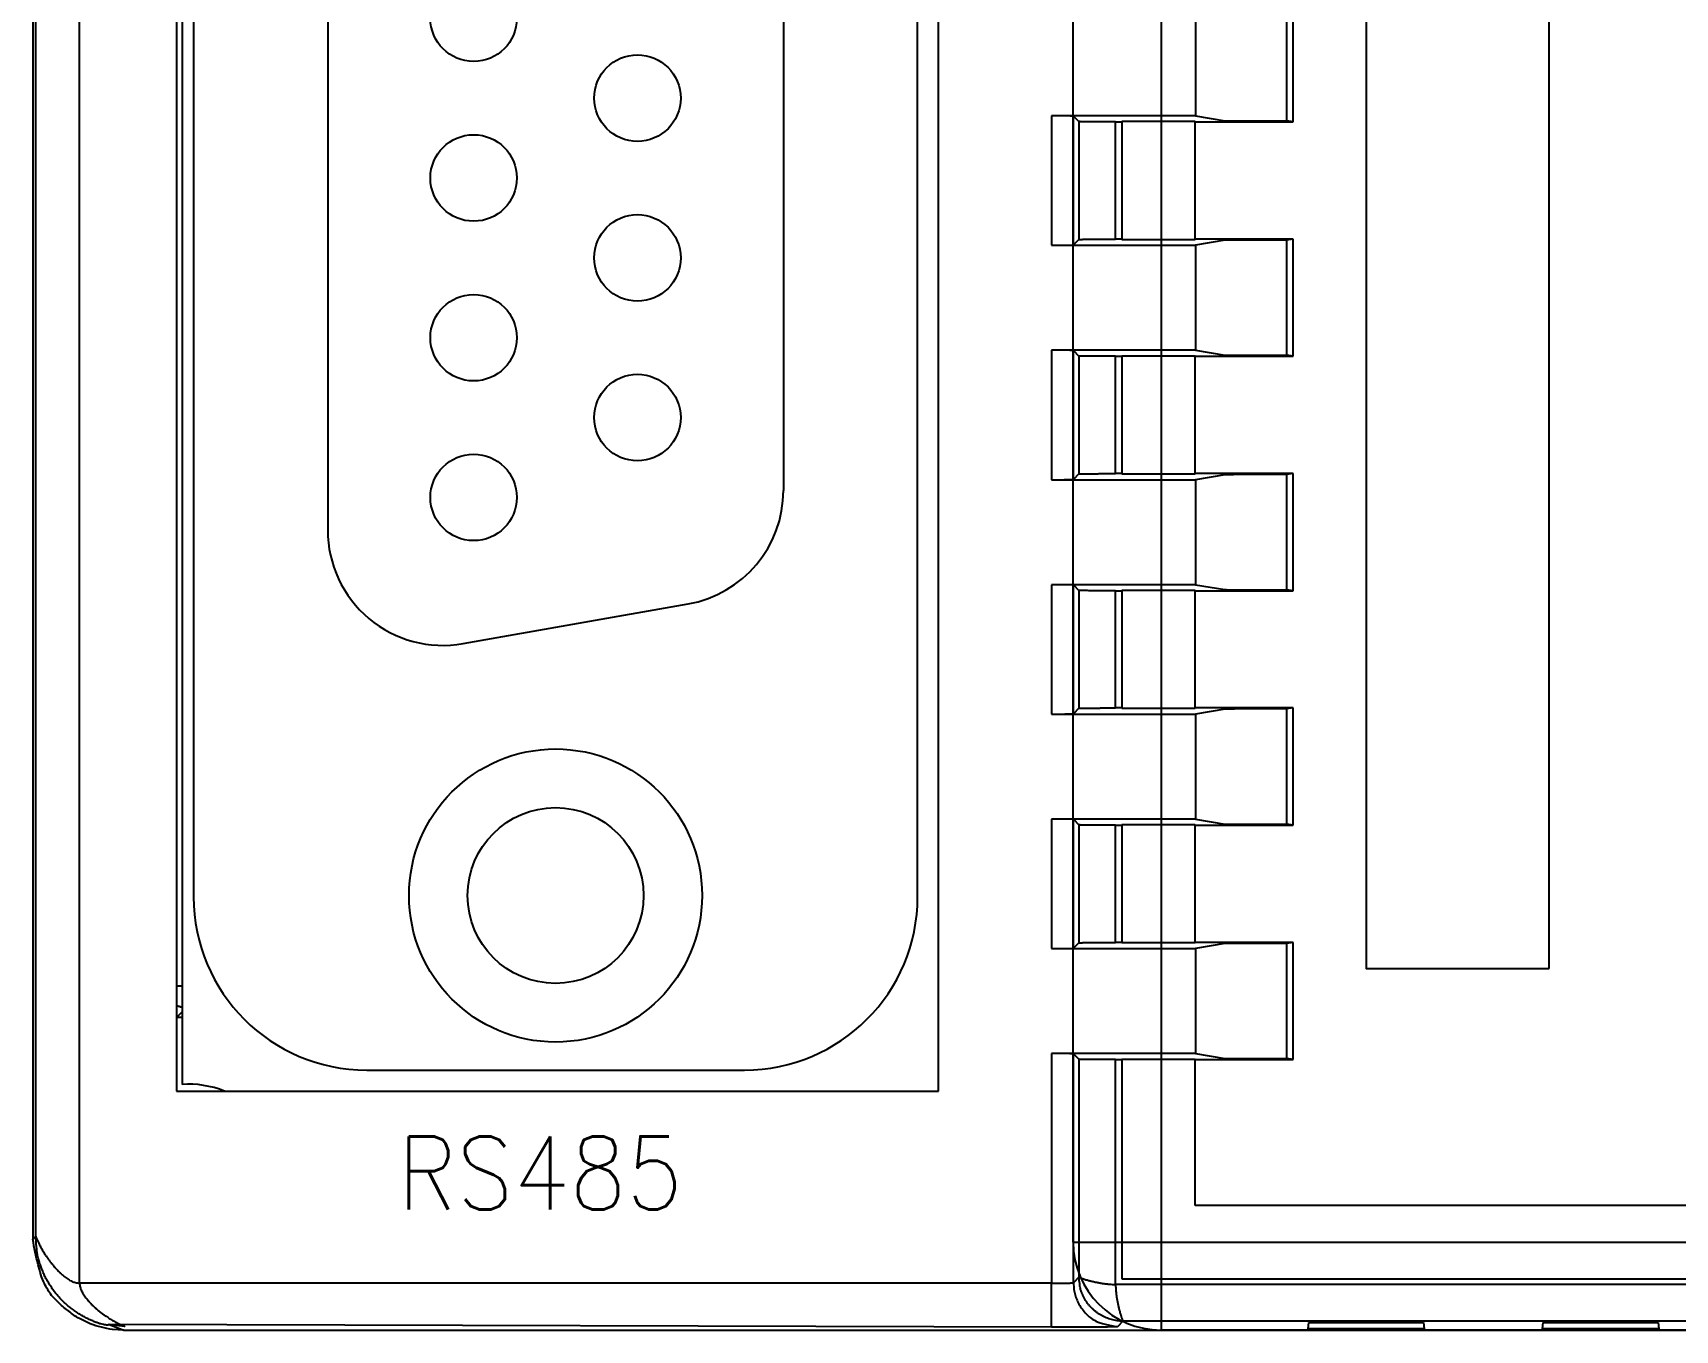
# Model space of a CAD drawing. Header units: inches. Extents: x -4 to 280, y -9 to 35.
# Drawn here: x 34.978 to 36.099, y 12.146 to 13.031 of the extents above; entities that cross this region are included whole.
import ezdxf

# ---------------------------------------------------------------- set-up
doc = ezdxf.new("R2010")
doc.units = ezdxf.units.IN
doc.header["$LTSCALE"] = 0.5
doc.header["$MEASUREMENT"] = 0
for name, color, linetype in [('cpue05', 7, 'Continuous'), ('DATABC', 5, 'Continuous'), ('DATASM', 7, 'Continuous'), ('PS-COVER', 177, 'Continuous')]:
    doc.layers.add(name, color=color, linetype=linetype)
doc.styles.add('RomanS', font='romans.shx', dxfattribs={"width": 0.85})

# ---------------------------------------------------------------- blocks, each defined once
blk = doc.blocks.new('IC200CPUE05')
at = {"layer": 'cpue05', "linetype": 'Continuous'}
for p, q in [((-8.0393, -1.1072), (-8.0393, -4.4827)), ((-8.0374, -4.4807), (-8.0374, -1.1296)), ((-8.0074, -4.5127), (-8.0074, -1.1296)), ((-7.9413, -2.8067), (-7.9413, -4.3817)), ((-7.4213, -4.3817), (-7.4213, -2.8067)), ((-7.9375, -2.8917), (-7.9375, -4.3771)), ((-7.9296, -2.9402), (-7.9296, -4.2491)), ((-7.4355, -4.2491), (-7.4355, -2.9402)), ((-7.8381, -3.1907), (-7.8381, -3.9987)), ((-7.5271, -3.2177), (-7.5271, -3.9716)), ((-7.1835, -3.7194), (-7.1835, -3.6408)), ((-7.1793, -3.7201), (-7.1793, -3.6401)), ((-7.2458, -3.6443), (-7.2458, -3.716)), ((-7.2458, -3.716), (-7.3442, -3.716)), ((-7.3442, -3.716), (-7.3442, -3.8043)), ((-7.3292, -3.7161), (-7.3254, -3.7199)), ((-7.3292, -3.8041), (-7.3292, -3.7161)), ((-7.3254, -3.7199), (-7.3254, -3.8003)), ((-7.3004, -3.7201), (-7.2962, -3.7201)), ((-7.3004, -3.8001), (-7.3004, -3.7201)), ((-7.2962, -3.7197), (-7.2462, -3.7197)), ((-7.2962, -3.7201), (-7.2962, -3.7197)), ((-7.2962, -3.7201), (-7.2962, -3.8001)), ((-7.2462, -3.7197), (-7.2462, -3.7201)), ((-7.2462, -3.7201), (-7.1793, -3.7201)), ((-7.2462, -3.8001), (-7.2462, -3.7201)), ((-7.2458, -3.716), (-7.2259, -3.7193)), ((-7.2109, -3.7194), (-7.1835, -3.7194)), ((-7.1793, -3.7201), (-7.1835, -3.7194)), ((-7.3442, -3.8043), (-7.2458, -3.8043)), ((-7.3254, -3.8003), (-7.3292, -3.8041)), ((-7.2962, -3.8001), (-7.3004, -3.8001)), ((-7.2962, -3.8005), (-7.2962, -3.8001)), ((-7.2462, -3.8005), (-7.2962, -3.8005)), ((-7.1793, -3.8001), (-7.2462, -3.8001)), ((-7.2462, -3.8001), (-7.2462, -3.8005)), ((-7.2259, -3.8009), (-7.2458, -3.8043)), ((-7.2458, -3.8043), (-7.2458, -3.876)), ((-7.1835, -3.8008), (-7.2109, -3.8008)), ((-7.1793, -3.8001), (-7.1835, -3.8008)), ((-7.1835, -3.8794), (-7.1835, -3.8008)), ((-7.1793, -3.8801), (-7.1793, -3.8001)), ((-7.2458, -3.876), (-7.3442, -3.876)), ((-7.3442, -3.876), (-7.3442, -3.9643)), ((-7.3292, -3.8761), (-7.3254, -3.8799)), ((-7.3292, -3.9641), (-7.3292, -3.8761)), ((-7.2458, -3.876), (-7.2259, -3.8793)), ((-7.3254, -3.8799), (-7.3254, -3.9603)), ((-7.3004, -3.8801), (-7.2962, -3.8801)), ((-7.3004, -3.9601), (-7.3004, -3.8801)), ((-7.2962, -3.8797), (-7.2462, -3.8797)), ((-7.2962, -3.8801), (-7.2962, -3.8797)), ((-7.2962, -3.8801), (-7.2962, -3.9601)), ((-7.2462, -3.8797), (-7.2462, -3.8801)), ((-7.2462, -3.8801), (-7.1793, -3.8801)), ((-7.2462, -3.9601), (-7.2462, -3.8801)), ((-7.2109, -3.8794), (-7.1835, -3.8794)), ((-7.1793, -3.8801), (-7.1835, -3.8794)), ((-7.3442, -3.9643), (-7.2458, -3.9643)), ((-7.3254, -3.9603), (-7.3292, -3.9641)), ((-7.2962, -3.9601), (-7.3004, -3.9601)), ((-7.2962, -3.9605), (-7.2962, -3.9601)), ((-7.2462, -3.9605), (-7.2962, -3.9605)), ((-7.1793, -3.9601), (-7.2462, -3.9601)), ((-7.2462, -3.9601), (-7.2462, -3.9605)), ((-7.2259, -3.9609), (-7.2458, -3.9643)), ((-7.2458, -3.9643), (-7.2458, -4.036)), ((-7.1835, -3.9608), (-7.2109, -3.9608)), ((-7.1793, -3.9601), (-7.1835, -3.9608)), ((-7.1835, -4.0394), (-7.1835, -3.9608)), ((-7.1793, -4.0401), (-7.1793, -3.9601)), ((-7.2458, -4.036), (-7.3442, -4.036)), ((-7.3442, -4.036), (-7.3442, -4.1243)), ((-7.3292, -4.0361), (-7.3254, -4.0399)), ((-7.3292, -4.1241), (-7.3292, -4.0361)), ((-7.3254, -4.0399), (-7.3254, -4.1203)), ((-7.3004, -4.0401), (-7.2962, -4.0401)), ((-7.3004, -4.1201), (-7.3004, -4.0401)), ((-7.2962, -4.0397), (-7.2462, -4.0397)), ((-7.2962, -4.0401), (-7.2962, -4.0397)), ((-7.2962, -4.0401), (-7.2962, -4.1201)), ((-7.2462, -4.0397), (-7.2462, -4.0401)), ((-7.2462, -4.0401), (-7.1793, -4.0401)), ((-7.2462, -4.1201), (-7.2462, -4.0401)), ((-7.2458, -4.036), (-7.2259, -4.0393)), ((-7.2109, -4.0394), (-7.1835, -4.0394)), ((-7.1793, -4.0401), (-7.1835, -4.0394)), ((-7.7457, -4.0762), (-7.5921, -4.0491)), ((-7.3442, -4.1243), (-7.2458, -4.1243)), ((-7.3254, -4.1203), (-7.3292, -4.1241)), ((-7.2962, -4.1201), (-7.3004, -4.1201)), ((-7.2962, -4.1205), (-7.2962, -4.1201)), ((-7.2462, -4.1205), (-7.2962, -4.1205)), ((-7.1793, -4.1201), (-7.2462, -4.1201)), ((-7.2462, -4.1201), (-7.2462, -4.1205)), ((-7.2259, -4.1209), (-7.2458, -4.1243)), ((-7.2458, -4.1243), (-7.2458, -4.196)), ((-7.1835, -4.1208), (-7.2109, -4.1208)), ((-7.1793, -4.1201), (-7.1835, -4.1208)), ((-7.1835, -4.1994), (-7.1835, -4.1208)), ((-7.1793, -4.2001), (-7.1793, -4.1201)), ((-7.3442, -4.196), (-7.3442, -4.2843)), ((-7.2458, -4.196), (-7.3442, -4.196)), ((-7.3292, -4.2841), (-7.3292, -4.1961)), ((-7.3292, -4.1961), (-7.3254, -4.1999)), ((-7.3254, -4.1999), (-7.3254, -4.2803)), ((-7.3004, -4.2801), (-7.3004, -4.2001)), ((-7.3004, -4.2001), (-7.2962, -4.2001)), ((-7.2962, -4.1997), (-7.2462, -4.1997)), ((-7.2962, -4.2001), (-7.2962, -4.1997)), ((-7.2962, -4.2001), (-7.2962, -4.2801)), ((-7.2462, -4.1997), (-7.2462, -4.2001)), ((-7.2462, -4.2801), (-7.2462, -4.2001)), ((-7.2462, -4.2001), (-7.1793, -4.2001)), ((-7.2458, -4.196), (-7.2259, -4.1993)), ((-7.2109, -4.1994), (-7.1835, -4.1994)), ((-7.1793, -4.2001), (-7.1835, -4.1994)), ((-7.3254, -4.2803), (-7.3292, -4.2841)), ((-7.2962, -4.2801), (-7.3004, -4.2801)), ((-7.2962, -4.2805), (-7.2962, -4.2801)), ((-7.2462, -4.2805), (-7.2962, -4.2805)), ((-7.1793, -4.2801), (-7.2462, -4.2801)), ((-7.2462, -4.2801), (-7.2462, -4.2805)), ((-7.2259, -4.2809), (-7.2458, -4.2843)), ((-7.1835, -4.2808), (-7.2109, -4.2808)), ((-7.1793, -4.2801), (-7.1835, -4.2808)), ((-7.1835, -4.3594), (-7.1835, -4.2808)), ((-7.1793, -4.3601), (-7.1793, -4.2801)), ((-7.3442, -4.2843), (-7.2458, -4.2843)), ((-7.2458, -4.2843), (-7.2458, -4.356)), ((-7.9413, -4.3097), (-7.9375, -4.3097)), ((-7.9375, -4.3275), (-7.9413, -4.3313)), ((-7.9375, -4.3313), (-7.9413, -4.3313)), ((-7.3442, -4.356), (-7.3442, -4.5127)), ((-7.2458, -4.356), (-7.3442, -4.356)), ((-7.3292, -4.5124), (-7.3292, -4.3561)), ((-7.3292, -4.3561), (-7.3254, -4.3599)), ((-7.3254, -4.3599), (-7.3254, -4.5086)), ((-7.2962, -4.3597), (-7.2462, -4.3597)), ((-7.2962, -4.3601), (-7.2962, -4.3597)), ((-7.2462, -4.3597), (-7.2462, -4.3601)), ((-7.2458, -4.356), (-7.2259, -4.3593)), ((-7.2109, -4.3594), (-7.1835, -4.3594)), ((-7.1793, -4.3601), (-7.1835, -4.3594)), ((-7.8115, -4.3672), (-7.5536, -4.3672)), ((-7.3004, -4.5136), (-7.3004, -4.3601)), ((-7.3004, -4.3601), (-7.2962, -4.3601)), ((-7.2962, -4.3601), (-7.2962, -4.5097)), ((-7.2462, -4.4597), (-7.2462, -4.3601)), ((-7.2462, -4.3601), (-7.1793, -4.3601)), ((-7.9413, -4.3817), (-7.4213, -4.3817)), ((-6.7793, -4.4597), (-7.2462, -4.4597)), ((-8.0393, -4.4827), (-8.0374, -4.4807)), ((-7.3442, -4.5127), (-8.0074, -4.5127)), ((-7.3254, -4.5086), (-7.3292, -4.5124)), ((-3.1254, -4.5136), (-7.3004, -4.5136)), ((-7.2962, -4.5097), (-5.4462, -4.5097)), ((-7.2954, -4.5386), (-7.2992, -4.5424)), ((-3.1575, -4.5386), (-7.2954, -4.5386)), ((-7.3442, -4.5427), (-7.9872, -4.5408)), ((-7.9872, -4.5408), (-7.9773, -4.5447)), ((-7.9773, -4.5447), (-3.1513, -4.5447)), ((-7.169, -4.5438), (-7.1685, -4.5395)), ((-7.0897, -4.5438), (-7.169, -4.5438)), ((-7.1685, -4.5395), (-7.0902, -4.5395)), ((-7.0902, -4.5395), (-7.0897, -4.5438)), ((-7.009, -4.5438), (-7.0085, -4.5395)), ((-6.9297, -4.5438), (-7.009, -4.5438)), ((-7.0085, -4.5395), (-6.9302, -4.5395)), ((-6.9302, -4.5395), (-6.9297, -4.5438))]:
    blk.add_line(p, q, dxfattribs=at)
for points in [[(-7.3292, -3.7161), (-7.3293, -3.7161, 0.058498), (-7.3295, -3.7161, 0.008887), (-7.3299, -3.7161, 0.003295), (-7.3304, -3.7161, 0.001738), (-7.3311, -3.7161, 0.00105), (-7.3318, -3.716, 0.000701), (-7.3327, -3.716, 0.000579), (-7.3337, -3.716, 0.000536), (-7.3348, -3.716, 0.000331), (-7.3359, -3.716, 0.000097), (-7.337, -3.716, 0.000397), (-7.3384, -3.716, 0.000584), (-7.3409, -3.716, 0.00025), (-7.3442, -3.716, 0.000123)], [(-7.3004, -3.7201), (-7.3029, -3.7201, -0.000208), (-7.3054, -3.7201, -0.000225), (-7.3077, -3.7201, -0.000237), (-7.31, -3.7201, -0.000247), (-7.3122, -3.7201, -0.000258), (-7.3142, -3.7201, -0.000263), (-7.3161, -3.7201, -0.000322), (-7.3179, -3.7201, -0.000453), (-7.3196, -3.72, -0.00043), (-7.321, -3.72, -0.000157), (-7.3222, -3.72, -0.000799), (-7.3233, -3.72, -0.002884), (-7.3244, -3.72, -0.00371), (-7.3254, -3.7199, -0.003738)], [(-7.2259, -3.7193), (-7.2257, -3.7193, 0.018883), (-7.2254, -3.7193, 0.005478), (-7.225, -3.7193, 0.002458), (-7.2245, -3.7194, 0.001414), (-7.2238, -3.7194, 0.000898), (-7.223, -3.7194, 0.000619), (-7.2222, -3.7194, 0.000523), (-7.2212, -3.7194, 0.000494), (-7.2201, -3.7194, 0.000309), (-7.219, -3.7194, 0.000091), (-7.218, -3.7194, 0.000376), (-7.2165, -3.7194, 0.000559), (-7.2141, -3.7194, 0.000241), (-7.2109, -3.7194, 0.000119)], [(-7.3442, -3.8043), (-7.3427, -3.8043, 0.000208), (-7.3412, -3.8043, 0.000225), (-7.3398, -3.8043, 0.000236), (-7.3384, -3.8043, 0.000246), (-7.3371, -3.8043, 0.000257), (-7.3359, -3.8043, 0.000262), (-7.3348, -3.8042, 0.00032), (-7.3337, -3.8042, 0.000449), (-7.3327, -3.8042, 0.000427), (-7.3318, -3.8042, 0.000157), (-7.3311, -3.8042, 0.000792), (-7.3304, -3.8042, 0.002855), (-7.3298, -3.8042, 0.003674), (-7.3292, -3.8041, 0.003702)], [(-7.3254, -3.8003), (-7.3252, -3.8003, -0.058114), (-7.3248, -3.8003, -0.008828), (-7.3242, -3.8003, -0.003274), (-7.3233, -3.8003, -0.001728), (-7.3223, -3.8002, -0.001044), (-7.321, -3.8002, -0.000697), (-7.3196, -3.8002, -0.000576), (-7.3179, -3.8002, -0.000534), (-7.3161, -3.8002, -0.00033), (-7.3142, -3.8002, -0.000097), (-7.3125, -3.8002, -0.000396), (-7.31, -3.8001, -0.000583), (-7.3059, -3.8001, -0.00025), (-7.3004, -3.8001, -0.000122)], [(-7.2109, -3.8008), (-7.2124, -3.8008, 0.000201), (-7.2138, -3.8008, 0.000216), (-7.2152, -3.8008, 0.000227), (-7.2165, -3.8008, 0.000236), (-7.2178, -3.8008, 0.000245), (-7.219, -3.8008, 0.000249), (-7.2201, -3.8009, 0.000302), (-7.2212, -3.8009, 0.000421), (-7.2222, -3.8009, 0.000394), (-7.223, -3.8009, 0.000144), (-7.2238, -3.8009, 0.000717), (-7.2245, -3.8009, 0.002418), (-7.2252, -3.8009, 0.002742), (-7.2259, -3.8009, 0.002451)], [(-7.3292, -3.8761), (-7.3293, -3.8761, 0.057652), (-7.3295, -3.8761, 0.008752), (-7.3299, -3.8761, 0.003246), (-7.3304, -3.8761, 0.001714), (-7.3311, -3.8761, 0.001035), (-7.3318, -3.876, 0.000692), (-7.3327, -3.876, 0.000572), (-7.3337, -3.876, 0.000531), (-7.3348, -3.876, 0.000328), (-7.3359, -3.876, 0.000096), (-7.337, -3.876, 0.000395), (-7.3384, -3.876, 0.000583), (-7.3409, -3.876, 0.00025), (-7.3442, -3.876, 0.000122)], [(-7.3004, -3.8801), (-7.3029, -3.8801, -0.000208), (-7.3054, -3.8801, -0.000224), (-7.3077, -3.8801, -0.000236), (-7.31, -3.8801, -0.000246), (-7.3122, -3.8801, -0.000257), (-7.3142, -3.8801, -0.000262), (-7.3161, -3.8801, -0.000321), (-7.3179, -3.8801, -0.000452), (-7.3196, -3.88, -0.00043), (-7.321, -3.88, -0.000157), (-7.3222, -3.88, -0.000798), (-7.3233, -3.88, -0.002879), (-7.3244, -3.88, -0.003704), (-7.3254, -3.8799, -0.003732)], [(-7.2259, -3.8793), (-7.2257, -3.8793, 0.018822), (-7.2254, -3.8793, 0.00546), (-7.225, -3.8793, 0.002449), (-7.2245, -3.8794, 0.001409), (-7.2238, -3.8794, 0.000895), (-7.223, -3.8794, 0.000617), (-7.2222, -3.8794, 0.000521), (-7.2212, -3.8794, 0.000492), (-7.2201, -3.8794, 0.000308), (-7.219, -3.8794, 0.000091), (-7.218, -3.8794, 0.000374), (-7.2165, -3.8794, 0.000557), (-7.2141, -3.8794, 0.00024), (-7.2109, -3.8794, 0.000118)], [(-7.3442, -3.9643), (-7.3427, -3.9643, 0.000208), (-7.3412, -3.9643, 0.000225), (-7.3398, -3.9643, 0.000236), (-7.3384, -3.9643, 0.000247), (-7.3371, -3.9643, 0.000258), (-7.3359, -3.9643, 0.000263), (-7.3348, -3.9642, 0.000322), (-7.3337, -3.9642, 0.000454), (-7.3327, -3.9642, 0.000432), (-7.3318, -3.9642, 0.000157), (-7.3311, -3.9642, 0.000802), (-7.3304, -3.9642, 0.002898), (-7.3298, -3.9642, 0.003729), (-7.3292, -3.9641, 0.003757)], [(-7.3254, -3.9603), (-7.3252, -3.9603, -0.058215), (-7.3248, -3.9603, -0.008844), (-7.3242, -3.9603, -0.00328), (-7.3233, -3.9603, -0.001731), (-7.3223, -3.9602, -0.001045), (-7.321, -3.9602, -0.000699), (-7.3196, -3.9602, -0.000577), (-7.3179, -3.9602, -0.000535), (-7.3161, -3.9602, -0.00033), (-7.3142, -3.9602, -0.000097), (-7.3125, -3.9602, -0.000397), (-7.31, -3.9601, -0.000584), (-7.3059, -3.9601, -0.00025), (-7.3004, -3.9601, -0.000123)], [(-7.2109, -3.9608), (-7.2124, -3.9608, 0.000202), (-7.2138, -3.9608, 0.000217), (-7.2152, -3.9608, 0.000227), (-7.2165, -3.9608, 0.000236), (-7.2178, -3.9608, 0.000246), (-7.219, -3.9608, 0.00025), (-7.2201, -3.9609, 0.000303), (-7.2212, -3.9609, 0.000422), (-7.2222, -3.9609, 0.000395), (-7.223, -3.9609, 0.000144), (-7.2238, -3.9609, 0.000719), (-7.2245, -3.9609, 0.002426), (-7.2252, -3.9609, 0.002751), (-7.2259, -3.9609, 0.002459)], [(-7.3292, -4.0361), (-7.3293, -4.0361, 0.05782), (-7.3295, -4.0361, 0.008779), (-7.3299, -4.0361, 0.003255), (-7.3304, -4.0361, 0.001719), (-7.3311, -4.0361, 0.001039), (-7.3318, -4.036, 0.000694), (-7.3327, -4.036, 0.000574), (-7.3337, -4.036, 0.000533), (-7.3348, -4.036, 0.000329), (-7.3359, -4.036, 0.000096), (-7.337, -4.036, 0.000396), (-7.3384, -4.036, 0.000585), (-7.3409, -4.036, 0.000251), (-7.3442, -4.036, 0.000123)], [(-7.3004, -4.0401), (-7.3029, -4.0401, -0.000208), (-7.3054, -4.0401, -0.000224), (-7.3077, -4.0401, -0.000236), (-7.31, -4.0401, -0.000246), (-7.3122, -4.0401, -0.000257), (-7.3142, -4.0401, -0.000262), (-7.3161, -4.0401, -0.000321), (-7.3179, -4.0401, -0.000451), (-7.3196, -4.04, -0.000429), (-7.321, -4.04, -0.000157), (-7.3222, -4.04, -0.000796), (-7.3233, -4.04, -0.002873), (-7.3244, -4.04, -0.003697), (-7.3254, -4.0399, -0.003725)], [(-7.2259, -4.0393), (-7.2257, -4.0393, 0.019127), (-7.2254, -4.0393, 0.00555), (-7.225, -4.0393, 0.002489), (-7.2245, -4.0394, 0.001431), (-7.2238, -4.0394, 0.000908), (-7.223, -4.0394, 0.000625), (-7.2222, -4.0394, 0.000528), (-7.2212, -4.0394, 0.000497), (-7.2201, -4.0394, 0.000311), (-7.219, -4.0394, 0.000093), (-7.218, -4.0394, 0.000376), (-7.2165, -4.0394, 0.000558), (-7.2141, -4.0394, 0.000241), (-7.2109, -4.0394, 0.000119)], [(-7.3442, -4.1243), (-7.3427, -4.1243, 0.000208), (-7.3412, -4.1243, 0.000224), (-7.3398, -4.1243, 0.000236), (-7.3384, -4.1243, 0.000246), (-7.3371, -4.1243, 0.000257), (-7.3359, -4.1243, 0.000262), (-7.3348, -4.1242, 0.000321), (-7.3337, -4.1242, 0.000453), (-7.3327, -4.1242, 0.00043), (-7.3318, -4.1242, 0.000157), (-7.3311, -4.1242, 0.0008), (-7.3304, -4.1242, 0.002889), (-7.3298, -4.1242, 0.003717), (-7.3292, -4.1241, 0.003745)], [(-7.3254, -4.1203), (-7.3252, -4.1203, -0.058316), (-7.3248, -4.1203, -0.00886), (-7.3242, -4.1203, -0.003286), (-7.3233, -4.1203, -0.001734), (-7.3223, -4.1202, -0.001047), (-7.321, -4.1202, -0.0007), (-7.3196, -4.1202, -0.000578), (-7.3179, -4.1202, -0.000536), (-7.3161, -4.1202, -0.000331), (-7.3142, -4.1202, -0.000097), (-7.3125, -4.1202, -0.000398), (-7.31, -4.1201, -0.000586), (-7.3059, -4.1201, -0.000251), (-7.3004, -4.1201, -0.000123)], [(-7.2109, -4.1208), (-7.2124, -4.1208, 0.000202), (-7.2138, -4.1208, 0.000217), (-7.2152, -4.1208, 0.000228), (-7.2165, -4.1208, 0.000237), (-7.2178, -4.1208, 0.000247), (-7.219, -4.1208, 0.00025), (-7.2201, -4.1209, 0.000304), (-7.2212, -4.1209, 0.000424), (-7.2222, -4.1209, 0.000397), (-7.223, -4.1209, 0.000144), (-7.2238, -4.1209, 0.000721), (-7.2245, -4.1209, 0.002433), (-7.2252, -4.1209, 0.00276), (-7.2259, -4.1209, 0.002467)], [(-7.3292, -4.1961), (-7.3293, -4.1961, 0.057989), (-7.3295, -4.1961, 0.008805), (-7.3299, -4.1961, 0.003265), (-7.3304, -4.1961, 0.001724), (-7.3311, -4.1961, 0.001042), (-7.3318, -4.196, 0.000696), (-7.3327, -4.196, 0.000576), (-7.3337, -4.196, 0.000535), (-7.3348, -4.196, 0.00033), (-7.3359, -4.196, 0.000096), (-7.337, -4.196, 0.000398), (-7.3384, -4.196, 0.000586), (-7.3409, -4.196, 0.000251), (-7.3442, -4.196, 0.000123)], [(-7.3004, -4.2001), (-7.3029, -4.2001, -0.000207), (-7.3054, -4.2001, -0.000224), (-7.3077, -4.2001, -0.000235), (-7.31, -4.2001, -0.000245), (-7.3122, -4.2001, -0.000256), (-7.3142, -4.2001, -0.000262), (-7.3161, -4.2001, -0.00032), (-7.3179, -4.2001, -0.00045), (-7.3196, -4.2, -0.000428), (-7.321, -4.2, -0.000157), (-7.3222, -4.2, -0.000795), (-7.3233, -4.2, -0.002868), (-7.3244, -4.2, -0.00369), (-7.3254, -4.1999, -0.003718)], [(-7.2259, -4.1993), (-7.2257, -4.1993, 0.019073), (-7.2254, -4.1993, 0.005534), (-7.225, -4.1993, 0.002483), (-7.2245, -4.1994, 0.001428), (-7.2238, -4.1994, 0.000907), (-7.223, -4.1994, 0.000625), (-7.2222, -4.1994, 0.000528), (-7.2212, -4.1994, 0.000499), (-7.2201, -4.1994, 0.000312), (-7.219, -4.1994, 0.000092), (-7.218, -4.1994, 0.000379), (-7.2165, -4.1994, 0.000564), (-7.2141, -4.1994, 0.000244), (-7.2109, -4.1994, 0.00012)], [(-7.3254, -4.2803), (-7.3252, -4.2803, -0.057809), (-7.3248, -4.2803, -0.008779), (-7.3242, -4.2803, -0.003256), (-7.3233, -4.2803, -0.001719), (-7.3223, -4.2802, -0.001039), (-7.321, -4.2802, -0.000694), (-7.3196, -4.2802, -0.000574), (-7.3179, -4.2802, -0.000533), (-7.3161, -4.2802, -0.000329), (-7.3142, -4.2802, -0.000096), (-7.3125, -4.2802, -0.000396), (-7.31, -4.2801, -0.000585), (-7.3059, -4.2801, -0.000251), (-7.3004, -4.2801, -0.000123)], [(-7.2109, -4.2808), (-7.2124, -4.2808, 0.000203), (-7.2138, -4.2808, 0.000218), (-7.2152, -4.2808, 0.000229), (-7.2165, -4.2808, 0.000238), (-7.2178, -4.2808, 0.000247), (-7.219, -4.2808, 0.000251), (-7.2201, -4.2809, 0.000305), (-7.2212, -4.2809, 0.000425), (-7.2222, -4.2809, 0.000398), (-7.223, -4.2809, 0.000145), (-7.2238, -4.2809, 0.000724), (-7.2245, -4.2809, 0.002441), (-7.2252, -4.2809, 0.002769), (-7.2259, -4.2809, 0.002475)], [(-7.3442, -4.2843), (-7.3427, -4.2843, 0.000207), (-7.3412, -4.2843, 0.000223), (-7.3398, -4.2843, 0.000235), (-7.3384, -4.2843, 0.000245), (-7.3371, -4.2843, 0.000256), (-7.3359, -4.2843, 0.000262), (-7.3348, -4.2842, 0.00032), (-7.3337, -4.2842, 0.000451), (-7.3327, -4.2842, 0.000429), (-7.3318, -4.2842, 0.000156), (-7.3311, -4.2842, 0.000797), (-7.3304, -4.2842, 0.00288), (-7.3298, -4.2842, 0.003706), (-7.3292, -4.2841, 0.003734)], [(-7.9375, -4.3244), (-7.9378, -4.3244, -0.005677), (-7.9381, -4.3243, -0.005063), (-7.9385, -4.3242, -0.005569), (-7.9388, -4.3241, -0.006824), (-7.9391, -4.324, -0.00515), (-7.9394, -4.3239, -0.001628), (-7.9397, -4.3238, -0.007417), (-7.9401, -4.3237, -0.012899), (-7.9406, -4.3235, -0.006233), (-7.9413, -4.3232, -0.003254)], [(-7.3292, -4.3561), (-7.3293, -4.3561, 0.058144), (-7.3295, -4.3561, 0.008831), (-7.3299, -4.3561, 0.003274), (-7.3304, -4.3561, 0.001727), (-7.3311, -4.3561, 0.001043), (-7.3318, -4.356, 0.000697), (-7.3327, -4.356, 0.000575), (-7.3337, -4.356, 0.000533), (-7.3348, -4.356, 0.000329), (-7.3359, -4.356, 0.000097), (-7.337, -4.356, 0.000395), (-7.3384, -4.356, 0.00058), (-7.3409, -4.356, 0.000249), (-7.3442, -4.356, 0.000122)], [(-7.3004, -4.3601), (-7.3029, -4.3601, -0.000209), (-7.3054, -4.3601, -0.000225), (-7.3077, -4.3601, -0.000237), (-7.31, -4.3601, -0.000247), (-7.3122, -4.3601, -0.000257), (-7.3142, -4.3601, -0.000263), (-7.3161, -4.3601, -0.000321), (-7.3179, -4.3601, -0.000451), (-7.3196, -4.36, -0.000429), (-7.321, -4.36, -0.000157), (-7.3222, -4.36, -0.000794), (-7.3233, -4.36, -0.002864), (-7.3244, -4.36, -0.003685), (-7.3254, -4.3599, -0.003713)], [(-7.2259, -4.3593), (-7.2257, -4.3593, 0.019012), (-7.2254, -4.3593, 0.005516), (-7.225, -4.3593, 0.002474), (-7.2245, -4.3594, 0.001423), (-7.2238, -4.3594, 0.000904), (-7.223, -4.3594, 0.000623), (-7.2222, -4.3594, 0.000527), (-7.2212, -4.3594, 0.000497), (-7.2201, -4.3594, 0.000311), (-7.219, -4.3594, 0.000092), (-7.218, -4.3594, 0.000378), (-7.2165, -4.3594, 0.000563), (-7.2141, -4.3594, 0.000243), (-7.2109, -4.3594, 0.000119)], [(-7.9773, -4.5447), (-7.9849, -4.5443, -0.03469), (-7.9925, -4.5428, -0.03034), (-8.0001, -4.5404, -0.031028), (-8.0076, -4.5368, -0.038882), (-8.0148, -4.5319, -0.032513), (-8.0212, -4.5265, -0.016697), (-8.0266, -4.521, -0.041336), (-8.0314, -4.513, -0.069733), (-8.0356, -4.5001, -0.037471), (-8.0393, -4.4827, -0.019947)], [(-7.9872, -4.5408), (-7.9876, -4.5412, -0.156834), (-7.9885, -4.5413, -0.079857), (-7.9897, -4.5412, -0.038438), (-7.9912, -4.5409, -0.023032), (-7.993, -4.5405, -0.016179), (-7.9951, -4.5398, -0.012842), (-7.9973, -4.539, -0.010924), (-7.9997, -4.5379, -0.010146), (-8.0021, -4.5368, -0.009757), (-8.0047, -4.5354, -0.009912), (-8.0073, -4.5339, -0.010313), (-8.0098, -4.5323, -0.011318), (-8.0123, -4.5305, -0.01189), (-8.0148, -4.5286, -0.012165), (-8.0171, -4.5266, -0.012363), (-8.0193, -4.5245, -0.01222), (-8.0214, -4.5223, -0.012111), (-8.0233, -4.5201, -0.012054), (-8.0252, -4.5177, -0.012159), (-8.0269, -4.5152, -0.012374), (-8.0285, -4.5127, -0.012023), (-8.03, -4.5101, -0.011231), (-8.0314, -4.5074, -0.012398), (-8.0326, -4.5046, -0.014835), (-8.0337, -4.5017, -0.011251), (-8.0347, -4.4989, -0.003763), (-8.0355, -4.4964, -0.01596), (-8.0362, -4.493, -0.027762), (-8.0368, -4.4877, -0.013469), (-8.0374, -4.4807, -0.007025)], [(-8.0374, -4.4807), (-8.0373, -4.4808, -0.046361), (-8.0372, -4.4811, -0.006276), (-8.0371, -4.4814, -0.000741), (-8.0369, -4.482, 0.002746), (-8.0366, -4.4827, 0.003581), (-8.0362, -4.4835, 0.003988), (-8.0358, -4.4844, 0.004178), (-8.0353, -4.4854, 0.004616), (-8.0347, -4.4866, 0.004781), (-8.0341, -4.4879, 0.005099), (-8.0333, -4.4892, 0.005254), (-8.0325, -4.4906, 0.005556), (-8.0316, -4.4922, 0.005702), (-8.0306, -4.4937, 0.006065), (-8.0294, -4.4954, 0.006104), (-8.0283, -4.497, 0.006336), (-8.0271, -4.4986, 0.006659), (-8.0258, -4.5001, 0.00677), (-8.0246, -4.5016, 0.00711), (-8.0233, -4.5031, 0.007817), (-8.0219, -4.5045, 0.008149), (-8.0206, -4.5058, 0.008131), (-8.0193, -4.507, 0.010009), (-8.0179, -4.5081, 0.013861), (-8.0165, -4.5091, 0.011514), (-8.0152, -4.51, 0.003038), (-8.014, -4.5108, 0.019783), (-8.0125, -4.5115, 0.045626), (-8.0103, -4.5122, 0.026743), (-8.0074, -4.5127, 0.014802)], [(-8.0074, -4.5127), (-8.0073, -4.514, 0.029842), (-8.0071, -4.5153, 0.028352), (-8.0067, -4.5166, 0.025186), (-8.0061, -4.5179, 0.021385), (-8.0054, -4.5193, 0.018438), (-8.0046, -4.5207, 0.0161), (-8.0037, -4.5221, 0.01413), (-8.0026, -4.5234, 0.012462), (-8.0014, -4.5248, 0.011108), (-8.0002, -4.5262, 0.009985), (-7.9988, -4.5276, 0.009103), (-7.9974, -4.5289, 0.008362), (-7.9959, -4.5303, 0.007745), (-7.9943, -4.5316, 0.007312), (-7.9927, -4.5329, 0.006831), (-7.991, -4.5341, 0.006435), (-7.9894, -4.5352, 0.006411), (-7.9879, -4.5362, 0.006108), (-7.9864, -4.5372, 0.005652), (-7.985, -4.5381, 0.004854), (-7.9836, -4.5388, 0.005384), (-7.9823, -4.5396, 0.007153), (-7.981, -4.5402, 0.004373), (-7.98, -4.5407, -0.005384), (-7.9791, -4.5412, 0.006656), (-7.978, -4.5416, 0.035673), (-7.9767, -4.5421, -0.000802), (-7.9768, -4.5422), (-7.9804, -4.5418, -0.011861), (-7.9872, -4.5408, -0.0029)], [(-7.3442, -4.5127), (-7.3434, -4.5127, 0.000346), (-7.3425, -4.5127, 0.00035), (-7.3417, -4.5127, 0.000354), (-7.3409, -4.5127, 0.000364), (-7.3401, -4.5127, 0.000378), (-7.3393, -4.5127, 0.000396), (-7.3385, -4.5127, 0.000416), (-7.3377, -4.5127, 0.000438), (-7.337, -4.5127, 0.000461), (-7.3363, -4.5127, 0.000486), (-7.3356, -4.5127, 0.00052), (-7.3349, -4.5127, 0.000563), (-7.3342, -4.5126, 0.000618), (-7.3336, -4.5126, 0.000682), (-7.3331, -4.5126, 0.000769), (-7.3325, -4.5126, 0.00088), (-7.332, -4.5126, 0.000984), (-7.3315, -4.5126, 0.001063), (-7.3311, -4.5125, 0.001386), (-7.3307, -4.5125, 0.002065), (-7.3304, -4.5125, 0.002077), (-7.3301, -4.5125, 0.000883), (-7.3298, -4.5125, 0.004018), (-7.3296, -4.5124, 0.014273), (-7.3294, -4.5124, 0.018418), (-7.3292, -4.5124, 0.018963)], [(-7.3442, -4.5427), (-7.3442, -4.5425, 0.00021), (-7.3442, -4.5418, 0.000016), (-7.3442, -4.5406, 0.000006), (-7.3442, -4.5388, 0.000004), (-7.3442, -4.5365, 0.000002), (-7.3442, -4.5339, 0.000001), (-7.3442, -4.5312, 0.000002), (-7.3442, -4.5273, 0.000002), (-7.3442, -4.5211, 0.000001), (-7.3442, -4.5127, 0)], [(-7.3292, -4.5124), (-7.329, -4.516, 0.034689), (-7.3283, -4.5197, 0.03034), (-7.3271, -4.5234, 0.031028), (-7.3254, -4.527, 0.038882), (-7.323, -4.5305, 0.032513), (-7.3204, -4.5336, 0.016697), (-7.3177, -4.5362, 0.041337), (-7.3139, -4.5385, 0.069735), (-7.3076, -4.5406, 0.037472), (-7.2992, -4.5424, 0.019947)], [(-7.2954, -4.5386), (-7.2974, -4.5385, -0.015866), (-7.2993, -4.5383, -0.016239), (-7.3013, -4.538, -0.016288), (-7.3032, -4.5375, -0.016169), (-7.305, -4.537, -0.016144), (-7.3068, -4.5363, -0.016132), (-7.3086, -4.5355, -0.016148), (-7.3103, -4.5346, -0.016203), (-7.312, -4.5336, -0.016183), (-7.3136, -4.5324, -0.016123), (-7.3151, -4.5312, -0.016317), (-7.3165, -4.5298, -0.016762), (-7.3179, -4.5284, -0.016221), (-7.3192, -4.5269, -0.015264), (-7.3203, -4.5253, -0.016856), (-7.3214, -4.5236, -0.01983), (-7.3223, -4.5218, -0.015143), (-7.3231, -4.5201, -0.005331), (-7.3238, -4.5185, -0.021082), (-7.3244, -4.5164, -0.036734), (-7.3249, -4.513, -0.0179), (-7.3254, -4.5086, -0.009347)], [(-7.3254, -4.5086), (-7.3254, -4.5086, -0.156415), (-7.3253, -4.5086, -0.020091), (-7.3252, -4.5086, -0.005577), (-7.325, -4.5087, 0.000613), (-7.3248, -4.5088, 0.002333), (-7.3245, -4.5089, 0.003008), (-7.3241, -4.5091, 0.003241), (-7.3237, -4.5092, 0.00357), (-7.3233, -4.5094, 0.003551), (-7.3227, -4.5096, 0.003613), (-7.3221, -4.5098, 0.003553), (-7.3214, -4.51, 0.003591), (-7.3207, -4.5103, 0.003406), (-7.3198, -4.5105, 0.003388), (-7.319, -4.5108, 0.003291), (-7.318, -4.511, 0.003199), (-7.317, -4.5113, 0.003118), (-7.316, -4.5115, 0.003084), (-7.3149, -4.5118, 0.003093), (-7.3138, -4.512, 0.003219), (-7.3127, -4.5122, 0.003112), (-7.3116, -4.5124, 0.002934), (-7.3104, -4.5126, 0.003429), (-7.3093, -4.5128, 0.004376), (-7.3081, -4.513, 0.00336), (-7.307, -4.5131, 0.000898), (-7.306, -4.5132, 0.005315), (-7.3047, -4.5134, 0.010492), (-7.3028, -4.5135, 0.005509), (-7.3004, -4.5136, 0.002947)], [(-7.3004, -4.5136), (-7.3004, -4.5146, 0.005657), (-7.3003, -4.5157, 0.005533), (-7.3003, -4.5167, 0.005185), (-7.3002, -4.5179, 0.00469), (-7.3001, -4.519, 0.004342), (-7.3, -4.5201, 0.004068), (-7.2998, -4.5212, 0.003845), (-7.2997, -4.5224, 0.003639), (-7.2995, -4.5235, 0.003475), (-7.2993, -4.5247, 0.003325), (-7.2991, -4.5258, 0.003249), (-7.2988, -4.5269, 0.003189), (-7.2986, -4.5281, 0.003105), (-7.2984, -4.5291, 0.003097), (-7.2981, -4.5302, 0.00317), (-7.2979, -4.5312, 0.003143), (-7.2976, -4.5321, 0.003206), (-7.2974, -4.533, 0.00322), (-7.2971, -4.5338, 0.003316), (-7.2969, -4.5345, 0.003406), (-7.2967, -4.5352, 0.003532), (-7.2965, -4.5359, 0.003537), (-7.2963, -4.5364, 0.003679), (-7.2961, -4.5369, 0.003501), (-7.2959, -4.5373, 0.003563), (-7.2958, -4.5376, 0.003856), (-7.2957, -4.5379, 0.003111), (-7.2956, -4.5381, -0.00156), (-7.2955, -4.5384, -0.003885), (-7.2954, -4.5386, -0.002927)], [(-7.2992, -4.5424), (-7.2993, -4.5424, -0.092696), (-7.2995, -4.5424, -0.014696), (-7.2999, -4.5424, -0.005568), (-7.3004, -4.5424, -0.002984), (-7.301, -4.5425, -0.001842), (-7.3018, -4.5425, -0.001277), (-7.3027, -4.5425, -0.000927), (-7.3038, -4.5425, -0.000713), (-7.3049, -4.5425, -0.000561), (-7.3062, -4.5426, -0.000458), (-7.3076, -4.5426, -0.000383), (-7.3092, -4.5426, -0.00033), (-7.3108, -4.5426, -0.000287), (-7.3125, -4.5426, -0.000255), (-7.3143, -4.5426, -0.000229), (-7.3163, -4.5427, -0.00021), (-7.3183, -4.5427, -0.000186), (-7.3204, -4.5427, -0.000162), (-7.3225, -4.5427, -0.000166), (-7.3248, -4.5427, -0.000186), (-7.3271, -4.5427, -0.000134), (-7.3294, -4.5427, -0.000048), (-7.3315, -4.5427, -0.000176), (-7.3342, -4.5427, -0.000284), (-7.3385, -4.5427, -0.000134), (-7.3442, -4.5427, -0.00007)]]:
    blk.add_lwpolyline(points, format="xyb", dxfattribs=at)
blk.add_lwpolyline([(-7.0773, -4.5447), (-7.0773, -4.5447), (-7.0773, -4.5447), (-7.0773, -4.5447), (-7.0773, -4.5447), (-7.0773, -4.5448), (-7.0773, -4.5448)], dxfattribs=at)
for centre, radius in [((-7.7385, -3.6494), 0.0295), ((-7.6267, -3.7039), 0.0295), ((-7.7385, -3.7584), 0.0295), ((-7.6267, -3.8129), 0.0295), ((-7.7385, -3.8674), 0.0295), ((-7.6267, -3.9219), 0.0295), ((-7.7385, -3.9764), 0.0295), ((-7.6826, -4.2481), 0.1), ((-7.6826, -4.2481), 0.06)]:
    blk.add_circle(centre, radius, dxfattribs=at)
for centre, radius, start, end in [((-7.6058, -3.9716), 0.0787, 280, 0), ((-7.7594, -3.9987), 0.0787, 180, 280), ((-7.8115, -4.2491), 0.1181, 180, 270), ((-7.5536, -4.2491), 0.1181, 270, 0), ((-7.9325, -4.4394), 0.0625, 67.4773, 94.5886)]:
    blk.add_arc(centre, radius, start, end, dxfattribs=at)
at = {"layer": 'DATABC', "elevation": 0.253}
blk.add_lwpolyline([(-7.0044, -4.2979), (-7.0044, -2.9979), (-7.1294, -2.9979), (-7.1294, -4.2979)], close=True, dxfattribs=at)
at = {"layer": 'DATASM', "style": 'RomanS', "width": 0.9}
blk.add_text('RS485', height=0.05, dxfattribs=at).set_placement((-7.7905, -4.4625))
blk = doc.blocks.new('IC200PWR002')
at = {"layer": 'PS-COVER', "linetype": 'Continuous'}
for p, q in [((-4.1867, -5.033, -0.688), (-4.1867, -0.113, -0.688)), ((-4.1267, -0.113, -0.688), (-4.1267, -5.033, -0.688)), ((-4.1867, -5.033, -0.688), (-4.1267, -5.033, -0.688)), ((-4.1267, -5.033, -0.688), (-2.3267, -5.033, -0.688)), ((-4.1267, -5.033, -0.688), (-4.1267, -5.093, -0.688)), ((-2.3267, -5.093, -0.688), (-4.1267, -5.093, -0.688))]:
    blk.add_line(p, q, dxfattribs=at)
blk.add_arc((-4.1267, -5.033, -0.688), 0.06, 180, 270, dxfattribs=at)

msp = doc.modelspace()

# ---------------------------------------------------------------- block references
for name, p in [('IC200CPUE05', (43.01706, 16.69081)), ('IC200PWR002', (39.87442, 17.23912, 0.688))]:
    msp.add_blockref(name, p)

doc.saveas('drawing.dxf')
